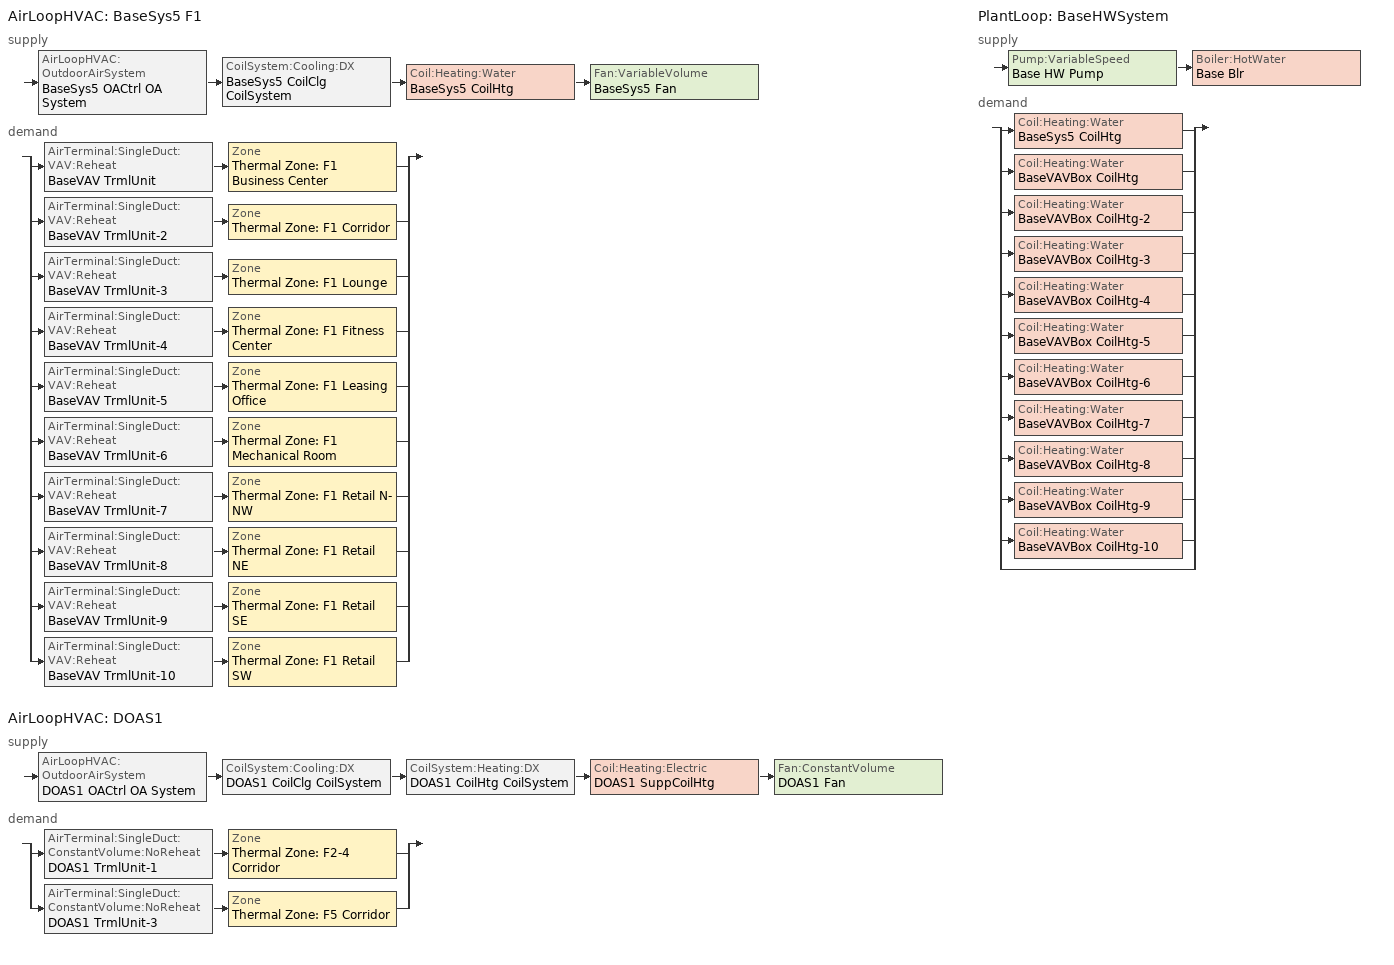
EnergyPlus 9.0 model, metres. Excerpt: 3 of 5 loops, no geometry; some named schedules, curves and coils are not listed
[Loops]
AirLoopHVAC 'BaseSys5 F1'
 supply: AirLoopHVAC:OutdoorAirSystem 'BaseSys5 OACtrl OA System' > CoilSystem:Cooling:DX 'BaseSys5 CoilClg CoilSystem' > Coil:Heating:Water 'BaseSys5 CoilHtg' > Fan:VariableVolume 'BaseSys5 Fan'
 demand: split
  | AirTerminal:SingleDuct:VAV:Reheat 'BaseVAV TrmlUnit' > Zone 'Thermal Zone: F1 Business Center'
  | AirTerminal:SingleDuct:VAV:Reheat 'BaseVAV TrmlUnit-2' > Zone 'Thermal Zone: F1 Corridor'
  | AirTerminal:SingleDuct:VAV:Reheat 'BaseVAV TrmlUnit-3' > Zone 'Thermal Zone: F1 Lounge'
  | AirTerminal:SingleDuct:VAV:Reheat 'BaseVAV TrmlUnit-4' > Zone 'Thermal Zone: F1 Fitness Center'
  | AirTerminal:SingleDuct:VAV:Reheat 'BaseVAV TrmlUnit-5' > Zone 'Thermal Zone: F1 Leasing Office'
  | AirTerminal:SingleDuct:VAV:Reheat 'BaseVAV TrmlUnit-6' > Zone 'Thermal Zone: F1 Mechanical Room'
  | AirTerminal:SingleDuct:VAV:Reheat 'BaseVAV TrmlUnit-7' > Zone 'Thermal Zone: F1 Retail N-NW'
  | AirTerminal:SingleDuct:VAV:Reheat 'BaseVAV TrmlUnit-8' > Zone 'Thermal Zone: F1 Retail NE'
  | AirTerminal:SingleDuct:VAV:Reheat 'BaseVAV TrmlUnit-9' > Zone 'Thermal Zone: F1 Retail SE'
  | AirTerminal:SingleDuct:VAV:Reheat 'BaseVAV TrmlUnit-10' > Zone 'Thermal Zone: F1 Retail SW'
AirLoopHVAC 'DOAS1'
 supply: AirLoopHVAC:OutdoorAirSystem 'DOAS1 OACtrl OA System' > CoilSystem:Cooling:DX 'DOAS1 CoilClg CoilSystem' > CoilSystem:Heating:DX 'DOAS1 CoilHtg CoilSystem' > Coil:Heating:Electric 'DOAS1 SuppCoilHtg' > Fan:ConstantVolume 'DOAS1 Fan'
 demand: split
  | AirTerminal:SingleDuct:ConstantVolume:NoReheat 'DOAS1 TrmlUnit-1' > Zone 'Thermal Zone: F2-4 Corridor'
  | AirTerminal:SingleDuct:ConstantVolume:NoReheat 'DOAS1 TrmlUnit-3' > Zone 'Thermal Zone: F5 Corridor'
PlantLoop 'BaseHWSystem'
 supply: Pump:VariableSpeed 'Base HW Pump' > Boiler:HotWater 'Base Blr'
 demand: split
  | Coil:Heating:Water 'BaseSys5 CoilHtg'
  | Coil:Heating:Water 'BaseVAVBox CoilHtg'
  | Coil:Heating:Water 'BaseVAVBox CoilHtg-2'
  | Coil:Heating:Water 'BaseVAVBox CoilHtg-3'
  | Coil:Heating:Water 'BaseVAVBox CoilHtg-4'
  | Coil:Heating:Water 'BaseVAVBox CoilHtg-5'
  | Coil:Heating:Water 'BaseVAVBox CoilHtg-6'
  | Coil:Heating:Water 'BaseVAVBox CoilHtg-7'
  | Coil:Heating:Water 'BaseVAVBox CoilHtg-8'
  | Coil:Heating:Water 'BaseVAVBox CoilHtg-9'
  | Coil:Heating:Water 'BaseVAVBox CoilHtg-10'
  | bypass
[ZoneControl:Thermostat] Control Object Type 1=ThermostatSetpoint:DualSetpoint
Name | Zone or ZoneList | Control Type Schedule | Control Name 1
Thermal Zone: F1 Business Center Thermostat | Thermal Zone: F1 Business Center | Thermal Zone: F1 Business Center Thermostat Schedule | Thermal Zone: F1 Business Center Thermostat
Thermal Zone: F1 Corridor Thermostat | Thermal Zone: F1 Corridor | Thermal Zone: F1 Corridor Thermostat Schedule | Thermal Zone: F1 Corridor Thermostat
Thermal Zone: F1 Fitness Center Thermostat | Thermal Zone: F1 Fitness Center | Thermal Zone: F1 Fitness Center Thermostat Schedule | Thermal Zone: F1 Fitness Center Thermostat
Thermal Zone: F1 Leasing Office Thermostat | Thermal Zone: F1 Leasing Office | Thermal Zone: F1 Leasing Office Thermostat Schedule | Thermal Zone: F1 Leasing Office Thermostat
Thermal Zone: F1 Lounge Thermostat | Thermal Zone: F1 Lounge | Thermal Zone: F1 Lounge Thermostat Schedule | Thermal Zone: F1 Lounge Thermostat
Thermal Zone: F1 Mechanical Room Thermostat | Thermal Zone: F1 Mechanical Room | Thermal Zone: F1 Mechanical Room Thermostat Schedule | Thermal Zone: F1 Mechanical Room Thermostat
Thermal Zone: F1 Retail N-NW Thermostat | Thermal Zone: F1 Retail N-NW | Thermal Zone: F1 Retail N-NW Thermostat Schedule | Thermal Zone: F1 Retail N-NW Thermostat
Thermal Zone: F1 Retail NE Thermostat | Thermal Zone: F1 Retail NE | Thermal Zone: F1 Retail NE Thermostat Schedule | Thermal Zone: F1 Retail NE Thermostat
Thermal Zone: F1 Retail SE Thermostat | Thermal Zone: F1 Retail SE | Thermal Zone: F1 Retail SE Thermostat Schedule | Thermal Zone: F1 Retail SE Thermostat
Thermal Zone: F1 Retail SW Thermostat | Thermal Zone: F1 Retail SW | Thermal Zone: F1 Retail SW Thermostat Schedule | Thermal Zone: F1 Retail SW Thermostat
Thermal Zone: F2-4 Corridor Thermostat | Thermal Zone: F2-4 Corridor | Thermal Zone: F2-4 Corridor Thermostat Schedule | Thermal Zone: F2-4 Corridor Thermostat
Thermal Zone: F5 Corridor Thermostat | Thermal Zone: F5 Corridor | Thermal Zone: F5 Corridor Thermostat Schedule | Thermal Zone: F5 Corridor Thermostat
[ThermostatSetpoint:DualSetpoint]
Name | Heating Setpoint Temperature Schedule | Cooling Setpoint Temperature Schedule
Thermal Zone: F1 Business Center Thermostat; Thermal Zone: F1 Corridor Thermostat; Thermal Zone: F1 Fitness Center Thermostat; Thermal Zone: F1 Leasing Office Thermostat; Thermal Zone: F1 Lounge Thermostat; Thermal Zone: F1 Mechanical Room Thermostat; Thermal Zone: F1 Retail N-NW Thermostat; Thermal Zone: F1 Retail NE Thermostat; Thermal Zone: F1 Retail SE Thermostat; Thermal Zone: F1 Retail SW Thermostat | RetailHtgSetpt | RetailClgSetpt
Thermal Zone: F2-4 Corridor Thermostat; Thermal Zone: F5 Corridor Thermostat | OfficeHtgSetpt | OfficeClgSetpt
[AirTerminal:SingleDuct:VAV:Reheat] Availability Schedule=Always On; Maximum Air Flow Rate {m3/s}=Autosize; Zone Minimum Air Flow Input Method=FixedFlowRate; Constant Minimum Air Flow Fraction=0.3; Maximum Hot Water or Steam Flow Rate {m3/s}=Autosize; Minimum Hot Water or Steam Flow Rate {m3/s}=0; Convergence Tolerance=0.001; Damper Heating Action=Reverse; Maximum Flow Fraction During Reheat=0.5; Maximum Reheat Air Temperature {C}=35
Name | Fixed Minimum Air Flow Rate {m3/s} | Reheat Coil
BaseVAV TrmlUnit | 0.041432 | BaseVAVBox CoilHtg
BaseVAV TrmlUnit-2 | 0.136759 | BaseVAVBox CoilHtg-2
BaseVAV TrmlUnit-4 | 0.212376 | BaseVAVBox CoilHtg-4
BaseVAV TrmlUnit-5 | 0.0279314 | BaseVAVBox CoilHtg-5
BaseVAV TrmlUnit-3 | 0.107495 | BaseVAVBox CoilHtg-3
BaseVAV TrmlUnit-6 | 0.0554156 | BaseVAVBox CoilHtg-6
BaseVAV TrmlUnit-7 | 0.706151 | BaseVAVBox CoilHtg-7
BaseVAV TrmlUnit-8 | 0.509703 | BaseVAVBox CoilHtg-8
BaseVAV TrmlUnit-9 | 0.339802 | BaseVAVBox CoilHtg-9
BaseVAV TrmlUnit-10 | 0.522446 | BaseVAVBox CoilHtg-10
[Coil:Heating:Water] Availability Schedule=Always On Discrete; U-Factor Times Area Value {W/K}=Autosize; Maximum Water Flow Rate {m3/s}=Autosize; Performance Input Method=UFactorTimesAreaAndDesignWaterFlowRate; Rated Capacity {W}=Autosize; Rated Inlet Water Temperature {C}=82.2; Rated Inlet Air Temperature {C}=16.6; Rated Outlet Water Temperature {C}=71.1; Rated Outlet Air Temperature {C}=32.2; Rated Ratio for Air and Water Convection=0.5
BaseVAVBox CoilHtg; BaseVAVBox CoilHtg-2; BaseVAVBox CoilHtg-4; BaseVAVBox CoilHtg-5; BaseVAVBox CoilHtg-3; BaseVAVBox CoilHtg-6; BaseVAVBox CoilHtg-7; BaseVAVBox CoilHtg-8; BaseVAVBox CoilHtg-9; BaseVAVBox CoilHtg-10; BaseSys5 CoilHtg
[Zone equipment]
Thermal Zone: F1 Business Center: BaseVAV TrmlUnit
Thermal Zone: F1 Corridor: BaseVAV TrmlUnit-2
Thermal Zone: F1 Fitness Center: BaseVAV TrmlUnit-4
Thermal Zone: F1 Leasing Office: BaseVAV TrmlUnit-5
Thermal Zone: F1 Lounge: BaseVAV TrmlUnit-3
Thermal Zone: F1 Mechanical Room: BaseVAV TrmlUnit-6
Thermal Zone: F1 Retail N-NW: BaseVAV TrmlUnit-7
Thermal Zone: F1 Retail NE: BaseVAV TrmlUnit-8
Thermal Zone: F1 Retail SE: BaseVAV TrmlUnit-9
Thermal Zone: F1 Retail SW: BaseVAV TrmlUnit-10
Thermal Zone: F2-4 Corridor: DOAS1 TrmlUnit-1
Thermal Zone: F5 Corridor: DOAS1 TrmlUnit-3
[Sizing:Zone] Zone Cooling Design Supply Air Temperature Input Method=TemperatureDifference; Zone Cooling Design Supply Air Temperature {C}=14; Zone Heating Design Supply Air Temperature Input Method=TemperatureDifference; Zone Heating Design Supply Air Temperature {C}=40; Zone Heating Design Supply Air Temperature Difference {deltaC}=13.8889; Zone Cooling Design Supply Air Humidity Ratio {kgWater/kgDryAir}=0.0085; Zone Heating Design Supply Air Humidity Ratio {kgWater/kgDryAir}=0.008; Zone Heating Sizing Factor=1; Zone Cooling Sizing Factor=1; Cooling Design Air Flow Method=DesignDay; Cooling Design Air Flow Rate {m3/s}=0; Cooling Minimum Air Flow per Zone Floor Area {m3/s-m2}=0; Cooling Minimum Air Flow {m3/s}=0; Cooling Minimum Air Flow Fraction=0; Heating Design Air Flow Method=DesignDayWithLimit; Heating Design Air Flow Rate {m3/s}=0; Heating Maximum Air Flow per Zone Floor Area {m3/s-m2}=0; Heating Maximum Air Flow {m3/s}=0; Account for Dedicated Outdoor Air System=No
Name | Zone Cooling Design Supply Air Temperature Difference {deltaC} | Design Specification Outdoor Air Object | Heating Maximum Air Flow Fraction | Design Specification Zone Air Distribution Object
Thermal Zone: F1 Business Center | 11.1111 | Thermal Zone: F1 Business Center Design Specification Outdoor Air | 0.5 | Thermal Zone: F1 Business Center Design Spec Zone Air Dist
Thermal Zone: F1 Corridor | 11.1111 | Thermal Zone: F1 Corridor Design Specification Outdoor Air | 0.5 | Thermal Zone: F1 Corridor Design Spec Zone Air Dist
Thermal Zone: F1 Fitness Center | 11.1111 | Thermal Zone: F1 Fitness Center Design Specification Outdoor Air | 0.5 | Thermal Zone: F1 Fitness Center Design Spec Zone Air Dist
Thermal Zone: F1 Leasing Office | 11.1111 | Thermal Zone: F1 Leasing Office Design Specification Outdoor Air | 0.5 | Thermal Zone: F1 Leasing Office Design Spec Zone Air Dist
Thermal Zone: F1 Lounge | 11.1111 | Thermal Zone: F1 Lounge Design Specification Outdoor Air | 0.5 | Thermal Zone: F1 Lounge Design Spec Zone Air Dist
Thermal Zone: F1 Mechanical Room | 8.33333 | Thermal Zone: F1 Mechanical Room Design Specification Outdoor Air | 0.5 | Thermal Zone: F1 Mechanical Room Design Spec Zone Air Dist
Thermal Zone: F1 Retail N-NW | 11.1111 | Thermal Zone: F1 Retail N-NW Design Specification Outdoor Air | 0.5 | Thermal Zone: F1 Retail N-NW Design Spec Zone Air Dist
Thermal Zone: F1 Retail NE | 11.1111 | Thermal Zone: F1 Retail NE Design Specification Outdoor Air | 0.5 | Thermal Zone: F1 Retail NE Design Spec Zone Air Dist
Thermal Zone: F1 Retail SE | 11.1111 | Thermal Zone: F1 Retail SE Design Specification Outdoor Air | 0.5 | Thermal Zone: F1 Retail SE Design Spec Zone Air Dist
Thermal Zone: F1 Retail SW | 11.1111 | Thermal Zone: F1 Retail SW Design Specification Outdoor Air | 0.5 | Thermal Zone: F1 Retail SW Design Spec Zone Air Dist
Thermal Zone: F2-4 Corridor | 11.1111 | Thermal Zone: F2-4 Corridor Design Specification Outdoor Air | 1 | Thermal Zone: F2-4 Corridor Design Spec Zone Air Dist
Thermal Zone: F5 Corridor | 11.1111 | Thermal Zone: F5 Corridor Design Specification Outdoor Air | 1 | Thermal Zone: F5 Corridor Design Spec Zone Air Dist
[DesignSpecification:ZoneAirDistribution] Zone Air Distribution Effectiveness in Cooling Mode=1; Zone Air Distribution Effectiveness in Heating Mode=1
Thermal Zone: F1 Business Center Design Spec Zone Air Dist; Thermal Zone: F1 Corridor Design Spec Zone Air Dist; Thermal Zone: F1 Fitness Center Design Spec Zone Air Dist; Thermal Zone: F1 Leasing Office Design Spec Zone Air Dist; Thermal Zone: F1 Lounge Design Spec Zone Air Dist; Thermal Zone: F1 Mechanical Room Design Spec Zone Air Dist; Thermal Zone: F1 Retail N-NW Design Spec Zone Air Dist; Thermal Zone: F1 Retail NE Design Spec Zone Air Dist; Thermal Zone: F1 Retail SE Design Spec Zone Air Dist; Thermal Zone: F1 Retail SW Design Spec Zone Air Dist; Thermal Zone: F2-4 Corridor Design Spec Zone Air Dist; Thermal Zone: F5 Corridor Design Spec Zone Air Dist
[Controller:MechanicalVentilation] System Outdoor Air Method=ZoneSum
Name | Availability Schedule | Demand Controlled Ventilation | Zone Name 1 | Design Specification Outdoor Air Object Name 1 | Design Specification Zone Air Distribution Object Name 1 | Zone Name 2 | Design Specification Outdoor Air Object Name 2 | Design Specification Zone Air Distribution Object Name 2 | Zone Name 3 | Design Specification Outdoor Air Object Name 3 | Design Specification Zone Air Distribution Object Name 3 | Zone Name 4 | Design Specification Outdoor Air Object Name 4 | Design Specification Zone Air Distribution Object Name 4 | Zone Name 5 | Design Specification Outdoor Air Object Name 5 | Design Specification Zone Air Distribution Object Name 5 | Zone Name 6 | Design Specification Outdoor Air Object Name 6 | Design Specification Zone Air Distribution Object Name 6 | Zone Name 7 | Design Specification Outdoor Air Object Name 7 | Design Specification Zone Air Distribution Object Name 7 | Zone Name 8 | Design Specification Outdoor Air Object Name 8 | Design Specification Zone Air Distribution Object Name 8 | Zone Name 9 | Design Specification Outdoor Air Object Name 9 | Design Specification Zone Air Distribution Object Name 9 | Zone Name 10 | Design Specification Outdoor Air Object Name 10 | Design Specification Zone Air Distribution Object Name 10
BaseSys5 OACtrl Mech Vent Controller | BaseSys5 OACtrl Schedule | Yes | Thermal Zone: F1 Business Center | Thermal Zone: F1 Business Center Design Specification Outdoor Air | Thermal Zone: F1 Business Center Design Spec Zone Air Dist | Thermal Zone: F1 Corridor | Thermal Zone: F1 Corridor Design Specification Outdoor Air | Thermal Zone: F1 Corridor Design Spec Zone Air Dist | Thermal Zone: F1 Fitness Center | Thermal Zone: F1 Fitness Center Design Specification Outdoor Air | Thermal Zone: F1 Fitness Center Design Spec Zone Air Dist | Thermal Zone: F1 Leasing Office | Thermal Zone: F1 Leasing Office Design Specification Outdoor Air | Thermal Zone: F1 Leasing Office Design Spec Zone Air Dist | Thermal Zone: F1 Lounge | Thermal Zone: F1 Lounge Design Specification Outdoor Air | Thermal Zone: F1 Lounge Design Spec Zone Air Dist | Thermal Zone: F1 Mechanical Room | Thermal Zone: F1 Mechanical Room Design Specification Outdoor Air | Thermal Zone: F1 Mechanical Room Design Spec Zone Air Dist | Thermal Zone: F1 Retail N-NW | Thermal Zone: F1 Retail N-NW Design Specification Outdoor Air | Thermal Zone: F1 Retail N-NW Design Spec Zone Air Dist | Thermal Zone: F1 Retail NE | Thermal Zone: F1 Retail NE Design Specification Outdoor Air | Thermal Zone: F1 Retail NE Design Spec Zone Air Dist | Thermal Zone: F1 Retail SE | Thermal Zone: F1 Retail SE Design Specification Outdoor Air | Thermal Zone: F1 Retail SE Design Spec Zone Air Dist | Thermal Zone: F1 Retail SW | Thermal Zone: F1 Retail SW Design Specification Outdoor Air | Thermal Zone: F1 Retail SW Design Spec Zone Air Dist
DOAS1 OACtrl Mech Vent Controller | Always On | No | Thermal Zone: F2-4 Corridor | Thermal Zone: F2-4 Corridor Design Specification Outdoor Air | Thermal Zone: F2-4 Corridor Design Spec Zone Air Dist | Thermal Zone: F5 Corridor | Thermal Zone: F5 Corridor Design Specification Outdoor Air | Thermal Zone: F5 Corridor Design Spec Zone Air Dist
[DesignSpecification:OutdoorAir] Outdoor Air Method=Maximum; Outdoor Air Flow per Person {m3/s-person}=0; Outdoor Air Flow per Zone {m3/s}=0; Outdoor Air Flow Air Changes per Hour {1/hr}=0
Name | Outdoor Air Flow per Zone Floor Area {m3/s-m2}
Thermal Zone: F1 Business Center Design Specification Outdoor Air; Thermal Zone: F1 Fitness Center Design Specification Outdoor Air; Thermal Zone: F1 Lounge Design Specification Outdoor Air | 0.00254
Thermal Zone: F1 Corridor Design Specification Outdoor Air | 0.000732236
Thermal Zone: F1 Leasing Office Design Specification Outdoor Air; Thermal Zone: F1 Mechanical Room Design Specification Outdoor Air | 0.000762
Thermal Zone: F1 Retail N-NW Design Specification Outdoor Air; Thermal Zone: F1 Retail NE Design Specification Outdoor Air; Thermal Zone: F1 Retail SE Design Specification Outdoor Air; Thermal Zone: F1 Retail SW Design Specification Outdoor Air | 0.00127
Thermal Zone: F2-4 Corridor Design Specification Outdoor Air; Thermal Zone: F5 Corridor Design Specification Outdoor Air | 0.000741294
[Fan:ZoneExhaust] Flow Fraction Schedule=On; System Availability Manager Coupling Mode=Decoupled
Name | Availability Schedule | Fan Total Efficiency | Pressure Rise {Pa} | Maximum Flow Rate {m3/s} | Balanced Exhaust Fraction Schedule
Thermal Zone: F2-4 1-Bed Core East PropExhFan; Thermal Zone: F2-4 1-Bed Core West PropExhFan | ResidentialLivingHVACAvail | 0.55575 | 683.385 | 0.10364 | Off
Thermal Zone: F2-4 1-Bed Core N PropExhFan | ResidentialLivingHVACAvail | 0.55575 | 683.385 | 0.0518198 | Off
Thermal Zone: F2-4 1-Bed North PropExhFan | ResidentialLivingHVACAvail | 0.55575 | 670.201 | 0.264196 | Off
Thermal Zone: F2-4 2-Bed Core NE-NW PropExhFan | ResidentialLivingHVACAvail | 0.55575 | 683.492 | 0.155459 | Off
Thermal Zone: F2-4 2-Bed East PropExhFan; Thermal Zone: F2-4 2-Bed West PropExhFan | ResidentialLivingHVACAvail | 0.55575 | 683.492 | 0.233189 | Off
Thermal Zone: F2-4 3-Bed NE PropExhFan; Thermal Zone: F2-4 3-Bed NW PropExhFan | ResidentialLivingHVACAvail | 0.55575 | 682.765 | 0.102365 | Off
Thermal Zone: F2-4 Studio SE PropExhFan; Thermal Zone: F2-4 Studio SW PropExhFan | ResidentialLivingHVACAvail | 0.55575 | 683.47 | 0.0441743 | Off
Thermal Zone: F5 1-Bed Core East PropExhFan; Thermal Zone: F5 1-Bed Core West PropExhFan | ResidentialLivingHVACAvail | 0.55575 | 683.385 | 0.0345466 | Off
Thermal Zone: F5 1-Bed Core N PropExhFan | ResidentialLivingHVACAvail | 0.55575 | 683.385 | 0.0172733 | Off
Thermal Zone: F5 1-Bed North PropExhFan | ResidentialLivingHVACAvail | 0.55575 | 670.201 | 0.0880654 | Off
Thermal Zone: F5 2-Bed Core NE-NW PropExhFan | ResidentialLivingHVACAvail | 0.55575 | 683.492 | 0.0518198 | Off
Thermal Zone: F5 2-Bed East PropExhFan; Thermal Zone: F5 2-Bed West PropExhFan | ResidentialLivingHVACAvail | 0.55575 | 683.492 | 0.0777297 | Off
Thermal Zone: F5 3-Bed NE PropExhFan; Thermal Zone: F5 3-Bed NW PropExhFan | ResidentialLivingHVACAvail | 0.55575 | 682.765 | 0.0341218 | Off
Thermal Zone: F5 Studio SE PropExhFan; Thermal Zone: F5 Studio SW PropExhFan | ResidentialLivingHVACAvail | 0.55575 | 683.47 | 0.0147248 | Off
Thermal Zone: Parking Garage PropExhFan | ParkingHVACAvail | 0.6045 | 1931.5 | 9.8755 | On
[ZoneHVAC:PackagedTerminalAirConditioner] Availability Schedule=ResidentialLivingHVACAvail; Cooling Supply Air Flow Rate {m3/s}=Autosize; Heating Supply Air Flow Rate {m3/s}=Autosize; No Load Supply Air Flow Rate {m3/s}=Autosize; Cooling Outdoor Air Flow Rate {m3/s}=0; Heating Outdoor Air Flow Rate {m3/s}=0; No Load Outdoor Air Flow Rate {m3/s}=0; Fan Placement=DrawThrough
Name | Supply Air Fan | Heating Coil | Cooling Coil
PropNoClg ZnSys-3 | PropNoClg Fan-3 | PropNoClg Dummy CoilHtg-3 | PropNoClg CoilClg-3
PropNoClg ZnSys | PropNoClg Fan | PropNoClg Dummy CoilHtg | PropNoClg CoilClg
PropNoClg ZnSys-2 | PropNoClg Fan-2 | PropNoClg Dummy CoilHtg-2 | PropNoClg CoilClg-2
PropNoClg ZnSys-4 | PropNoClg Fan-4 | PropNoClg Dummy CoilHtg-4 | PropNoClg CoilClg-4
PropNoClg ZnSys-5 | PropNoClg Fan-5 | PropNoClg Dummy CoilHtg-5 | PropNoClg CoilClg-5
PropNoClg ZnSys-6 | PropNoClg Fan-6 | PropNoClg Dummy CoilHtg-6 | PropNoClg CoilClg-6
PropNoClg ZnSys-7 | PropNoClg Fan-7 | PropNoClg Dummy CoilHtg-7 | PropNoClg CoilClg-7
PropNoClg ZnSys-8 | PropNoClg Fan-8 | PropNoClg Dummy CoilHtg-8 | PropNoClg CoilClg-8
PropNoClg ZnSys-9 | PropNoClg Fan-9 | PropNoClg Dummy CoilHtg-9 | PropNoClg CoilClg-9
PropNoClg ZnSys-10 | PropNoClg Fan-10 | PropNoClg Dummy CoilHtg-10 | PropNoClg CoilClg-10
PropNoClg ZnSys-11 | PropNoClg Fan-11 | PropNoClg Dummy CoilHtg-11 | PropNoClg CoilClg-11
PropNoClg ZnSys-14 | PropNoClg Fan-14 | PropNoClg Dummy CoilHtg-14 | PropNoClg CoilClg-14
PropNoClg ZnSys-12 | PropNoClg Fan-12 | PropNoClg Dummy CoilHtg-12 | PropNoClg CoilClg-12
PropNoClg ZnSys-13 | PropNoClg Fan-13 | PropNoClg Dummy CoilHtg-13 | PropNoClg CoilClg-13
PropNoClg ZnSys-15 | PropNoClg Fan-15 | PropNoClg Dummy CoilHtg-15 | PropNoClg CoilClg-15
PropNoClg ZnSys-16 | PropNoClg Fan-16 | PropNoClg Dummy CoilHtg-16 | PropNoClg CoilClg-16
PropNoClg ZnSys-17 | PropNoClg Fan-17 | PropNoClg Dummy CoilHtg-17 | PropNoClg CoilClg-17
PropNoClg ZnSys-18 | PropNoClg Fan-18 | PropNoClg Dummy CoilHtg-18 | PropNoClg CoilClg-18
PropNoClg ZnSys-19 | PropNoClg Fan-19 | PropNoClg Dummy CoilHtg-19 | PropNoClg CoilClg-19
PropNoClg ZnSys-20 | PropNoClg Fan-20 | PropNoClg Dummy CoilHtg-20 | PropNoClg CoilClg-20
PropNoClg ZnSys-21 | PropNoClg Fan-21 | PropNoClg Dummy CoilHtg-21 | PropNoClg CoilClg-21
PropNoClg ZnSys-22 | PropNoClg Fan-22 | PropNoClg Dummy CoilHtg-22 | PropNoClg CoilClg-22
[Fan:OnOff] Availability Schedule=Always On; Fan Total Efficiency=1; Pressure Rise {Pa}=0.00249089; Maximum Flow Rate {m3/s}=Autosize; Motor Efficiency=1; Motor In Airstream Fraction=1
Name | Fan Power Ratio Function of Speed Ratio Curve | Fan Efficiency Ratio Function of Speed Ratio Curve
PropNoClg Fan-3 | Fan On Off Power Curve 2 | Fan On Off Efficiency Curve 2
PropNoClg Fan | Fan On Off Power Curve | Fan On Off Efficiency Curve
PropNoClg Fan-2 | Fan On Off Power Curve 1 | Fan On Off Efficiency Curve 1
PropNoClg Fan-4 | Fan On Off Power Curve 3 | Fan On Off Efficiency Curve 3
PropNoClg Fan-5 | Fan On Off Power Curve 4 | Fan On Off Efficiency Curve 4
PropNoClg Fan-6 | Fan On Off Power Curve 5 | Fan On Off Efficiency Curve 5
PropNoClg Fan-7 | Fan On Off Power Curve 6 | Fan On Off Efficiency Curve 6
PropNoClg Fan-8 | Fan On Off Power Curve 7 | Fan On Off Efficiency Curve 7
PropNoClg Fan-9 | Fan On Off Power Curve 8 | Fan On Off Efficiency Curve 8
PropNoClg Fan-10 | Fan On Off Power Curve 9 | Fan On Off Efficiency Curve 9
PropNoClg Fan-11 | Fan On Off Power Curve 10 | Fan On Off Efficiency Curve 10
PropNoClg Fan-14 | Fan On Off Power Curve 13 | Fan On Off Efficiency Curve 13
PropNoClg Fan-12 | Fan On Off Power Curve 11 | Fan On Off Efficiency Curve 11
PropNoClg Fan-13 | Fan On Off Power Curve 12 | Fan On Off Efficiency Curve 12
PropNoClg Fan-15 | Fan On Off Power Curve 14 | Fan On Off Efficiency Curve 14
PropNoClg Fan-16 | Fan On Off Power Curve 15 | Fan On Off Efficiency Curve 15
PropNoClg Fan-17 | Fan On Off Power Curve 16 | Fan On Off Efficiency Curve 16
PropNoClg Fan-18 | Fan On Off Power Curve 17 | Fan On Off Efficiency Curve 17
PropNoClg Fan-19 | Fan On Off Power Curve 18 | Fan On Off Efficiency Curve 18
PropNoClg Fan-20 | Fan On Off Power Curve 19 | Fan On Off Efficiency Curve 19
PropNoClg Fan-21 | Fan On Off Power Curve 20 | Fan On Off Efficiency Curve 20
PropNoClg Fan-22 | Fan On Off Power Curve 21 | Fan On Off Efficiency Curve 21
[Coil:Heating:Electric] Availability Schedule=Always On; Efficiency=1; Nominal Capacity {W}=Autosize
PropNoClg Dummy CoilHtg-3; PropNoClg Dummy CoilHtg; PropNoClg Dummy CoilHtg-2; PropNoClg Dummy CoilHtg-4; PropNoClg Dummy CoilHtg-5; PropNoClg Dummy CoilHtg-6; PropNoClg Dummy CoilHtg-7; PropNoClg Dummy CoilHtg-8; PropNoClg Dummy CoilHtg-9; PropNoClg Dummy CoilHtg-10; PropNoClg Dummy CoilHtg-11; PropNoClg Dummy CoilHtg-14; PropNoClg Dummy CoilHtg-12; PropNoClg Dummy CoilHtg-13; PropNoClg Dummy CoilHtg-15; PropNoClg Dummy CoilHtg-16; PropNoClg Dummy CoilHtg-17; PropNoClg Dummy CoilHtg-18; PropNoClg Dummy CoilHtg-19; PropNoClg Dummy CoilHtg-20; PropNoClg Dummy CoilHtg-21; PropNoClg Dummy CoilHtg-22; DOAS1 SuppCoilHtg
[Coil:Cooling:DX:SingleSpeed] Availability Schedule=Always On Discrete; Gross Rated Total Cooling Capacity {W}=Autosize; Gross Rated Sensible Heat Ratio=Autosize; Rated Air Flow Rate {m3/s}=Autosize; Rated Evaporator Fan Power Per Volume Flow Rate {W/(m3/s)}=773.3; Total Cooling Capacity Function of Temperature Curve=CoilClgDXQRatio_fTwbToadbSI; Total Cooling Capacity Function of Flow Fraction Curve=CoilClgDXSnglQRatio_fCFMRatio; Energy Input Ratio Function of Flow Fraction Curve=CoilClgDXSnglEIRRatio_fCFMRatio; Condenser Type=AirCooled; Evaporative Condenser Effectiveness=0; Evaporative Condenser Air Flow Rate {m3/s}=Autosize; Evaporative Condenser Pump Rated Power Consumption {W}=Autosize; Crankcase Heater Capacity {W}=0; Maximum Outdoor Dry-Bulb Temperature for Crankcase Heater Operation {C}=0; Basin Heater Capacity {W/K}=0; Basin Heater Setpoint Temperature {C}=10
Name | Gross Rated Cooling COP {W/W} | Energy Input Ratio Function of Temperature Curve | Part Load Fraction Correlation Curve
PropNoClg CoilClg-3 | 3 | Curve Biquadratic 3 | Curve Quadratic 3
PropNoClg CoilClg | 3 | Curve Biquadratic 1 | Curve Quadratic 1
PropNoClg CoilClg-2 | 3 | Curve Biquadratic 2 | Curve Quadratic 2
DOAS1 CoilClg | 3.84759 | CoilClgDXSEEREIR_fTwbToadbSI | CoilClgDXSEEREIRRatio_fQFrac
[AirTerminal:SingleDuct:ConstantVolume:NoReheat] Availability Schedule=Always On; Maximum Air Flow Rate {m3/s}=AutoSize
DOAS1 TrmlUnit-1; DOAS1 TrmlUnit-3
[AirLoopHVAC] Design Supply Air Flow Rate {m3/s}=AutoSize
BaseSys5 F1; DOAS1
[Sizing:System] Type of Load to Size On=Sensible; Design Outdoor Air Flow Rate {m3/s}=Autosize; Preheat Design Temperature {C}=5.68434e-14; Preheat Design Humidity Ratio {kgWater/kgDryAir}=0; Precool Design Temperature {C}=5.68434e-14; Precool Design Humidity Ratio {kgWater/kgDryAir}=0; Central Cooling Design Supply Air Temperature {C}=12.7778; Type of Zone Sum to Use=Coincident; 100% Outdoor Air in Cooling=No; 100% Outdoor Air in Heating=No; Central Cooling Design Supply Air Humidity Ratio {kgWater/kgDryAir}=0.0085; Central Heating Design Supply Air Humidity Ratio {kgWater/kgDryAir}=0.008; Cooling Supply Air Flow Rate Method=DesignDay; Cooling Supply Air Flow Rate {m3/s}=0; Cooling Supply Air Flow Rate Per Floor Area {m3/s-m2}=0.00996765; Cooling Fraction of Autosized Cooling Supply Air Flow Rate=1; Cooling Supply Air Flow Rate Per Unit Cooling Capacity {m3/s-W}=3.94755e-05; Heating Supply Air Flow Rate Method=DesignDay; Heating Supply Air Flow Rate {m3/s}=0; Heating Supply Air Flow Rate Per Floor Area {m3/s-m2}=0.00996765; Heating Fraction of Autosized Heating Supply Air Flow Rate=1; Heating Fraction of Autosized Cooling Supply Air Flow Rate=1; Heating Supply Air Flow Rate Per Unit Heating Capacity {m3/s-W}=3.15882e-05; System Outdoor Air Method=ZoneSum; Zone Maximum Outdoor Air Fraction=1; Cooling Design Capacity Method=CoolingDesignCapacity; Cooling Design Capacity {W}=Autosize; Cooling Design Capacity Per Floor Area {W/m2}=234.7; Fraction of Autosized Cooling Design Capacity=1; Heating Design Capacity Method=HeatingDesignCapacity; Heating Design Capacity {W}=Autosize; Heating Design Capacity Per Floor Area {W/m2}=157; Fraction of Autosized Heating Design Capacity=1; Central Cooling Capacity Control Method=OnOff
Name | Central Heating Maximum System Air Flow Ratio | Central Heating Design Supply Air Temperature {C}
BaseSys5 F1 | 0.329836 | 15.5556
DOAS1 | 1 | 35
[Controller:WaterCoil]
Controller Water Coil 1: Control Variable=Temperature; Action=Normal; Actuator Variable=Flow; Controller Convergence Tolerance {deltaC}=0.1; Maximum Actuated Flow {m3/s}=Autosize; Minimum Actuated Flow {m3/s}=0
[Controller:OutdoorAir] Economizer Control Action Type=ModulateFlow; Economizer Maximum Limit Enthalpy {J/kg}=64000; Lockout Type=NoLockout; High Humidity Control=No; Control High Indoor Humidity Based on Outdoor Humidity Ratio=Yes; Heat Recovery Bypass Control Type=BypassWhenWithinEconomizerLimits
Name | Minimum Outdoor Air Flow Rate {m3/s} | Maximum Outdoor Air Flow Rate {m3/s} | Economizer Control Type | Minimum Limit Type | Minimum Outdoor Air Schedule | Maximum Fraction of Outdoor Air Schedule | Mechanical Ventilation Controller
BaseSys5 OACtrl | 0 | Autosize | DifferentialDryBulb | FixedMinimum | BaseSys5 OACtrl Schedule | BaseSys5 OACtrl Max OA Schedule | BaseSys5 OACtrl Mech Vent Controller
DOAS1 OACtrl | 0.760307 | 0.760307 | NoEconomizer | ProportionalMinimum | Always On |  | DOAS1 OACtrl Mech Vent Controller
[SetpointManager:MixedAir] Control Variable=Temperature
Name | Setpoint Node or NodeList
BaseSys5 OACtrl OA System Mixed Air Node OS Default SPM | BaseSys5 OACtrl OA System Mixed Air Node
BaseSys5 CoilClg Outlet Node OS Default SPM | BaseSys5 CoilClg Outlet Node
BaseSys5 CoilHtg Air Outlet Node OS Default SPM | BaseSys5 CoilHtg Air Outlet Node
DOAS1 OACtrl OA System Mixed Air Node OS Default SPM | DOAS1 OACtrl OA System Mixed Air Node
DOAS1 CoilClg Outlet Node OS Default SPM | DOAS1 CoilClg Outlet Node
DOAS1 CoilHtg Outlet Node OS Default SPM | DOAS1 CoilHtg Outlet Node
DOAS1 SuppCoilHtg Outlet Node OS Default SPM | DOAS1 SuppCoilHtg Outlet Node
[CoilSystem:Cooling:DX]
Name | Availability Schedule | Cooling Coil
BaseSys5 CoilClg CoilSystem | Always On | BaseSys5 CoilClg
DOAS1 CoilClg CoilSystem | Always On Discrete | DOAS1 CoilClg
[Coil:Cooling:DX:TwoSpeed]
BaseSys5 CoilClg: Availability Schedule=Always On; High Speed Gross Rated Total Cooling Capacity {W}=Autosize; High Speed Rated Sensible Heat Ratio=Autosize; High Speed Gross Rated Cooling COP {W/W}=3.42235; High Speed Rated Air Flow Rate {m3/s}=Autosize; Total Cooling Capacity Function of Temperature Curve=CoilClgDXQRatio_fTwbToadbSI; Total Cooling Capacity Function of Flow Fraction Curve=CoilClgDXSnglQRatio_fCFMRatio; Energy Input Ratio Function of Temperature Curve=CoilClgDXEIRRatio_fTwbToadbSI; Energy Input Ratio Function of Flow Fraction Curve=CoilClgDXDblEIRRatio_fCFMRatio; Part Load Fraction Correlation Curve=CoilClgDXEIRRatio_fQFrac; Low Speed Gross Rated Total Cooling Capacity {W}=Autosize; Low Speed Gross Rated Sensible Heat Ratio=Autosize; Low Speed Gross Rated Cooling COP {W/W}=3.42235; Low Speed Rated Air Flow Rate {m3/s}=Autosize; Low Speed Total Cooling Capacity Function of Temperature Curve=CoilClgDXQRatio_fTwbToadbSI 1; Low Speed Energy Input Ratio Function of Temperature Curve=CoilClgDXEIRRatio_fTwbToadbSI 1; Condenser Type=AirCooled; High Speed Evaporative Condenser Effectiveness=0; High Speed Evaporative Condenser Air Flow Rate {m3/s}=Autosize; High Speed Evaporative Condenser Pump Rated Power Consumption {W}=Autosize; Low Speed Evaporative Condenser Effectiveness=0; Low Speed Evaporative Condenser Air Flow Rate {m3/s}=Autosize; Low Speed Evaporative Condenser Pump Rated Power Consumption {W}=Autosize; Basin Heater Capacity {W/K}=0; Basin Heater Setpoint Temperature {C}=10
[Fan:VariableVolume]
BaseSys5 Fan: Availability Schedule=RetailHVACAvail; Fan Total Efficiency=0.6084; Pressure Rise {Pa}=1335.61; Maximum Flow Rate {m3/s}=AutoSize; Fan Power Minimum Flow Rate Input Method=FixedFlowRate; Fan Power Minimum Flow Fraction=0; Fan Power Minimum Air Flow Rate {m3/s}=2.65951; Motor Efficiency=0.936; Motor In Airstream Fraction=1; Fan Power Coefficient 1=0.04076; Fan Power Coefficient 2=0.088045; Fan Power Coefficient 3=-0.072926; Fan Power Coefficient 4=0.94374; Fan Power Coefficient 5=0
[SetpointManager:Warmest] Control Variable=Temperature; Minimum Setpoint Temperature {C}=12.7778; Strategy=MaximumTemperature
Name | HVAC Air Loop | Maximum Setpoint Temperature {C} | Setpoint Node or NodeList
Setpoint Manager Warmest 1 | BaseSys5 F1 | 15.5556 | BaseSys5 Fan Outlet Node
Setpoint Manager Warmest 2 | DOAS1 | 23.8889 | DOAS1 Fan Outlet Node
[CoilSystem:Heating:DX]
DOAS1 CoilHtg CoilSystem: Availability Schedule=Always On Discrete; Heating Coil=DOAS1 CoilHtg
[Coil:Heating:DX:SingleSpeed]
DOAS1 CoilHtg: Availability Schedule=Always On Discrete; Gross Rated Heating Capacity {W}=Autosize; Gross Rated Heating COP {W/W}=5.73809; Rated Air Flow Rate {m3/s}=Autosize; Rated Supply Fan Power Per Volume Flow Rate {W/(m3/s)}=773.3; Heating Capacity Function of Temperature Curve=CoilHtgHPQRatio_fToadbSI; Heating Capacity Function of Flow Fraction Curve=CoilHtgHPQRatio_fCFMRatio; Energy Input Ratio Function of Temperature Curve=CoilHtgHPEIRRatio_fToadbSI; Energy Input Ratio Function of Flow Fraction Curve=CoilHtgHPEIRRatio_fCFMRatio; Part Load Fraction Correlation Curve=CoilHtgHPEIRRatio_fQFrac; Defrost Energy Input Ratio Function of Temperature Curve=DOAS1 CoilHtg Defrost Curve; Minimum Outdoor Dry-Bulb Temperature for Compressor Operation {C}=-8.33333; Maximum Outdoor Dry-Bulb Temperature for Defrost Operation {C}=4.44444; Crankcase Heater Capacity {W}=0; Maximum Outdoor Dry-Bulb Temperature for Crankcase Heater Operation {C}=10; Defrost Strategy=ReverseCycle; Defrost Control=Timed; Defrost Time Period Fraction=0.058333; Resistive Defrost Heater Capacity {W}=Autosize
[Fan:ConstantVolume]
DOAS1 Fan: Availability Schedule=OfficeHVACAvail; Fan Total Efficiency=0.55575; Pressure Rise {Pa}=412.616; Maximum Flow Rate {m3/s}=AutoSize; Motor Efficiency=0.855; Motor In Airstream Fraction=1
[PlantLoop]
BaseHWSystem: Fluid Type=Water; Plant Equipment Operation Scheme=BaseHWSystem Operation Schemes; Maximum Loop Temperature {C}=100; Minimum Loop Temperature {C}=0; Maximum Loop Flow Rate {m3/s}=Autosize; Minimum Loop Flow Rate {m3/s}=0; Plant Loop Volume {m3}=Autocalculate; Load Distribution Scheme=Optimal; Plant Loop Demand Calculation Scheme=SingleSetpoint
[Sizing:Plant]
BaseHWSystem: Loop Type=Heating; Design Loop Exit Temperature {C}=82.2222; Loop Design Temperature Difference {deltaC}=22.2222; Sizing Option=NonCoincident; Zone Timesteps in Averaging Window=1; Coincident Sizing Factor Mode=None
[Pump:VariableSpeed]
Base HW Pump: Design Maximum Flow Rate {m3/s}=Autosize; Design Pump Head {Pa}=180527; Design Power Consumption {W}=Autosize; Motor Efficiency=0.855; Fraction of Motor Inefficiencies to Fluid Stream=0; Coefficient 1 of the Part Load Performance Curve=0.103; Coefficient 2 of the Part Load Performance Curve=-0.04; Coefficient 3 of the Part Load Performance Curve=0.767; Coefficient 4 of the Part Load Performance Curve=0.1679; Design Minimum Flow Rate {m3/s}=0; Pump Control Type=Intermittent; Skin Loss Radiative Fraction=0.5; Design Power Sizing Method=PowerPerFlowPerPressure; Design Electric Power per Unit Flow Rate {W/(m3/s)}=348701.1; Design Shaft Power per Unit Flow Rate per Unit Head=1.28205; Design Minimum Flow Rate Fraction=0
[Boiler:HotWater]
Base Blr: Fuel Type=NaturalGas; Nominal Capacity {W}=Autosize; Nominal Thermal Efficiency=0.8; Efficiency Curve Temperature Evaluation Variable=LeavingBoiler; Normalized Boiler Efficiency Curve=BlrHWBlrFIRRatio_fQRatioSI; Design Water Flow Rate {m3/s}=Autosize; Minimum Part Load Ratio=0; Maximum Part Load Ratio=1; Optimum Part Load Ratio=1; Water Outlet Upper Temperature Limit {C}=99; Boiler Flow Mode=LeavingSetpointModulated; Parasitic Electric Load {W}=49.4601; Sizing Factor=1
[PlantEquipmentOperationSchemes]
BaseHWSystem Operation Schemes: Control Scheme Object Type 1=PlantEquipmentOperation:HeatingLoad; Control Scheme Name 1=BaseHWSystem Heating Operation Scheme; Control Scheme Schedule Name 1=Always On Discrete
[PlantEquipmentOperation:HeatingLoad]
BaseHWSystem Heating Operation Scheme: Load Range Lower Limit 1 {W}=0; Load Range Upper Limit 1 {W}=1000000000; Range Equipment List Name 1=BaseHWSystem Heating Equipment List
[PlantEquipmentList]
BaseHWSystem Heating Equipment List: Boiler:HotWater, Base Blr
[SetpointManager:Scheduled]
Setpoint Manager Scheduled 1: Control Variable=Temperature; Schedule=BaseHWSystem Supply Temp Schedule; Setpoint Node or NodeList=BaseHWSystem Supply Mixer Outlet Node
[Schedule:Year]
RetailHtgSetpt: RetailHtgSetptWk, 1, 1, 12, 31
RetailClgSetpt: RetailClgSetptWk, 1, 1, 12, 31
Always On: Always On Week Rule - Jan1-Dec31, 1, 1, 12, 31
BaseSys5 OACtrl Schedule: BaseSys5 OACtrl Schedule Week 1, 1, 1, 12, 31
OfficeHtgSetpt: OfficeHtgSetptWk, 1, 1, 12, 31
OfficeClgSetpt: OfficeClgSetptWk, 1, 1, 12, 31
OfficeHVACAvail: OfficeHVACAvailWk, 1, 1, 12, 31
RetailHVACAvail: RetailHVACAvailWk, 1, 1, 12, 31
BaseHWSystem Supply Temp Schedule: BaseHWSystem Supply Temp Schedule Week Rule - Jan1-Dec31, 1, 1, 12, 31
BaseSys5 OACtrl Max OA Schedule: BaseSys5 OACtrl Max OA Schedule Week Rule - Jan1-Dec31, 1, 1, 12, 31
[Schedule:Week:Daily]
RetailHtgSetptWk: RetailHtgSetptSun, RetailHtgSetptWD, RetailHtgSetptWD, RetailHtgSetptWD, RetailHtgSetptWD, RetailHtgSetptWD, RetailHtgSetptSat, RetailHtgSetptSun, RetailHtgSetptWD, RetailHtgSetptWD, RetailHtgSetptSun, RetailHtgSetptSun
RetailClgSetptWk: RetailClgSetptSun, RetailClgSetptWD, RetailClgSetptWD, RetailClgSetptWD, RetailClgSetptWD, RetailClgSetptWD, RetailClgSetptSat, RetailClgSetptSun, RetailClgSetptWD, RetailClgSetptWD, RetailClgSetptSun, RetailClgSetptSun
Always On Week Rule - Jan1-Dec31: Schedule Day 2, Schedule Day 2, Schedule Day 2, Schedule Day 2, Schedule Day 2, Schedule Day 2, Schedule Day 2, Schedule Day 2, Schedule Day 2, Schedule Day 2, Schedule Day 2, Schedule Day 2
BaseSys5 OACtrl Schedule Week 1: BaseSys5 OACtrl Schedule Week 1 Sunday, BaseSys5 OACtrl Schedule Week 1 Monday, BaseSys5 OACtrl Schedule Week 1 Tuesday, BaseSys5 OACtrl Schedule Week 1 Wednesday, BaseSys5 OACtrl Schedule Week 1 Thursday, BaseSys5 OACtrl Schedule Week 1 Friday, BaseSys5 OACtrl Schedule Week 1 Saturday, BaseSys5 OACtrl Schedule Week 1 Holiday, BaseSys5 OACtrl Schedule Week 1 Summer, BaseSys5 OACtrl Schedule Week 1 Winter, BaseSys5 OACtrl Schedule Week 1 Custom 1, BaseSys5 OACtrl Schedule Week 1 Custom 2
OfficeHtgSetptWk: OfficeHtgSetptSun, OfficeHtgSetptWD, OfficeHtgSetptWD, OfficeHtgSetptWD, OfficeHtgSetptWD, OfficeHtgSetptWD, OfficeHtgSetptSat, OfficeHtgSetptSun, OfficeHtgSetptWD, OfficeHtgSetptWD, OfficeHtgSetptSun, OfficeHtgSetptSun
OfficeClgSetptWk: OfficeClgSetptSun, OfficeClgSetptWD, OfficeClgSetptWD, OfficeClgSetptWD, OfficeClgSetptWD, OfficeClgSetptWD, OfficeClgSetptSat, OfficeClgSetptSun, OfficeClgSetptWD, OfficeClgSetptWD, OfficeClgSetptSun, OfficeClgSetptSun
OfficeHVACAvailWk: OfficeHVACAvailSun, OfficeHVACAvailWD, OfficeHVACAvailWD, OfficeHVACAvailWD, OfficeHVACAvailWD, OfficeHVACAvailWD, OfficeHVACAvailSat, OfficeHVACAvailSun, AllOnHVACAvailDay, AllOnHVACAvailDay, OfficeHVACAvailSun, OfficeHVACAvailSun
RetailHVACAvailWk: RetailHVACAvailSun, RetailHVACAvailWD, RetailHVACAvailWD, RetailHVACAvailWD, RetailHVACAvailWD, RetailHVACAvailWD, RetailHVACAvailSat, RetailHVACAvailSun, AllOnHVACAvailDay, AllOnHVACAvailDay, RetailHVACAvailSun, RetailHVACAvailSun
BaseHWSystem Supply Temp Schedule Week Rule - Jan1-Dec31: Schedule Day 1, Schedule Day 1, Schedule Day 1, Schedule Day 1, Schedule Day 1, Schedule Day 1, Schedule Day 1, Schedule Day 1, Schedule Day 1, Schedule Day 1, Schedule Day 1, Schedule Day 1
BaseSys5 OACtrl Max OA Schedule Week Rule - Jan1-Dec31: Schedule Day 3, Schedule Day 3, Schedule Day 3, Schedule Day 3, Schedule Day 3, Schedule Day 3, Schedule Day 3, Schedule Day 3, Schedule Day 3, Schedule Day 3, Schedule Day 3, Schedule Day 3
[Schedule:Day:Interval]
RetailHtgSetptSun: No, 01:00, 15.5556, 02:00, 15.5556, 03:00, 15.5556, 04:00, 15.5556, 05:00, 15.5556, 06:00, 15.5556, 07:00, 15.5556, 08:00, 15.5556, 09:00, 21.1111, 10:00, 21.1111, 11:00, 21.1111, 12:00, 21.1111, 13:00, 21.1111, 14:00, 21.1111, 15:00, 21.1111, 16:00, 21.1111, 17:00, 21.1111, 18:00, 21.1111, 19:00, 21.1111, 20:00, 15.5556, 21:00, 15.5556, 22:00, 15.5556, 23:00, 15.5556, 24:00, 15.5556
RetailHtgSetptWD: No, 01:00, 15.5556, 02:00, 15.5556, 03:00, 15.5556, 04:00, 15.5556, 05:00, 15.5556, 06:00, 15.5556, 07:00, 21.1111, 08:00, 21.1111, 09:00, 21.1111, 10:00, 21.1111, 11:00, 21.1111, 12:00, 21.1111, 13:00, 21.1111, 14:00, 21.1111, 15:00, 21.1111, 16:00, 21.1111, 17:00, 21.1111, 18:00, 21.1111, 19:00, 21.1111, 20:00, 21.1111, 21:00, 21.1111, 22:00, 15.5556, 23:00, 15.5556, 24:00, 15.5556
RetailHtgSetptSat: No, 01:00, 15.5556, 02:00, 15.5556, 03:00, 15.5556, 04:00, 15.5556, 05:00, 15.5556, 06:00, 15.5556, 07:00, 21.1111, 08:00, 21.1111, 09:00, 21.1111, 10:00, 21.1111, 11:00, 21.1111, 12:00, 21.1111, 13:00, 21.1111, 14:00, 21.1111, 15:00, 21.1111, 16:00, 21.1111, 17:00, 21.1111, 18:00, 21.1111, 19:00, 21.1111, 20:00, 21.1111, 21:00, 21.1111, 22:00, 21.1111, 23:00, 15.5556, 24:00, 15.5556
RetailClgSetptSun: No, 01:00, 29.4444, 02:00, 29.4444, 03:00, 29.4444, 04:00, 29.4444, 05:00, 29.4444, 06:00, 29.4444, 07:00, 29.4444, 08:00, 29.4444, 09:00, 23.8889, 10:00, 23.8889, 11:00, 23.8889, 12:00, 23.8889, 13:00, 23.8889, 14:00, 23.8889, 15:00, 23.8889, 16:00, 23.8889, 17:00, 23.8889, 18:00, 23.8889, 19:00, 23.8889, 20:00, 29.4444, 21:00, 29.4444, 22:00, 29.4444, 23:00, 29.4444, 24:00, 29.4444
RetailClgSetptWD: No, 01:00, 29.4444, 02:00, 29.4444, 03:00, 29.4444, 04:00, 29.4444, 05:00, 29.4444, 06:00, 29.4444, 07:00, 23.8889, 08:00, 23.8889, 09:00, 23.8889, 10:00, 23.8889, 11:00, 23.8889, 12:00, 23.8889, 13:00, 23.8889, 14:00, 23.8889, 15:00, 23.8889, 16:00, 23.8889, 17:00, 23.8889, 18:00, 23.8889, 19:00, 23.8889, 20:00, 23.8889, 21:00, 23.8889, 22:00, 29.4444, 23:00, 29.4444, 24:00, 29.4444
RetailClgSetptSat: No, 01:00, 29.4444, 02:00, 29.4444, 03:00, 29.4444, 04:00, 29.4444, 05:00, 29.4444, 06:00, 29.4444, 07:00, 23.8889, 08:00, 23.8889, 09:00, 23.8889, 10:00, 23.8889, 11:00, 23.8889, 12:00, 23.8889, 13:00, 23.8889, 14:00, 23.8889, 15:00, 23.8889, 16:00, 23.8889, 17:00, 23.8889, 18:00, 23.8889, 19:00, 23.8889, 20:00, 23.8889, 21:00, 23.8889, 22:00, 23.8889, 23:00, 29.4444, 24:00, 29.4444
Schedule Day 2; Schedule Day 3: No, 24:00, 1
BaseSys5 OACtrl Schedule Week 1 Sunday; BaseSys5 OACtrl Schedule Week 1 Holiday; BaseSys5 OACtrl Schedule Week 1 Custom 1; BaseSys5 OACtrl Schedule Week 1 Custom 2; RetailHVACAvailSun: No, 01:00, 0, 02:00, 0, 03:00, 0, 04:00, 0, 05:00, 0, 06:00, 0, 07:00, 0, 08:00, 0, 09:00, 1, 10:00, 1, 11:00, 1, 12:00, 1, 13:00, 1, 14:00, 1, 15:00, 1, 16:00, 1, 17:00, 1, 18:00, 1, 19:00, 1, 20:00, 0, 21:00, 0, 22:00, 0, 23:00, 0, 24:00, 0
BaseSys5 OACtrl Schedule Week 1 Monday; BaseSys5 OACtrl Schedule Week 1 Tuesday; BaseSys5 OACtrl Schedule Week 1 Wednesday; BaseSys5 OACtrl Schedule Week 1 Thursday; BaseSys5 OACtrl Schedule Week 1 Friday; RetailHVACAvailWD: No, 01:00, 0, 02:00, 0, 03:00, 0, 04:00, 0, 05:00, 0, 06:00, 0, 07:00, 1, 08:00, 1, 09:00, 1, 10:00, 1, 11:00, 1, 12:00, 1, 13:00, 1, 14:00, 1, 15:00, 1, 16:00, 1, 17:00, 1, 18:00, 1, 19:00, 1, 20:00, 1, 21:00, 1, 22:00, 0, 23:00, 0, 24:00, 0
BaseSys5 OACtrl Schedule Week 1 Saturday; RetailHVACAvailSat: No, 01:00, 0, 02:00, 0, 03:00, 0, 04:00, 0, 05:00, 0, 06:00, 0, 07:00, 1, 08:00, 1, 09:00, 1, 10:00, 1, 11:00, 1, 12:00, 1, 13:00, 1, 14:00, 1, 15:00, 1, 16:00, 1, 17:00, 1, 18:00, 1, 19:00, 1, 20:00, 1, 21:00, 1, 22:00, 1, 23:00, 0, 24:00, 0
BaseSys5 OACtrl Schedule Week 1 Summer; BaseSys5 OACtrl Schedule Week 1 Winter; AllOnHVACAvailDay: No, 01:00, 1, 02:00, 1, 03:00, 1, 04:00, 1, 05:00, 1, 06:00, 1, 07:00, 1, 08:00, 1, 09:00, 1, 10:00, 1, 11:00, 1, 12:00, 1, 13:00, 1, 14:00, 1, 15:00, 1, 16:00, 1, 17:00, 1, 18:00, 1, 19:00, 1, 20:00, 1, 21:00, 1, 22:00, 1, 23:00, 1, 24:00, 1
OfficeHtgSetptSun: No, 01:00, 15.5556, 02:00, 15.5556, 03:00, 15.5556, 04:00, 15.5556, 05:00, 15.5556, 06:00, 15.5556, 07:00, 15.5556, 08:00, 15.5556, 09:00, 15.5556, 10:00, 15.5556, 11:00, 15.5556, 12:00, 15.5556, 13:00, 15.5556, 14:00, 15.5556, 15:00, 15.5556, 16:00, 15.5556, 17:00, 15.5556, 18:00, 15.5556, 19:00, 15.5556, 20:00, 15.5556, 21:00, 15.5556, 22:00, 15.5556, 23:00, 15.5556, 24:00, 15.5556
OfficeHtgSetptWD: No, 01:00, 15.5556, 02:00, 15.5556, 03:00, 15.5556, 04:00, 15.5556, 05:00, 15.5556, 06:00, 21.1111, 07:00, 21.1111, 08:00, 21.1111, 09:00, 21.1111, 10:00, 21.1111, 11:00, 21.1111, 12:00, 21.1111, 13:00, 21.1111, 14:00, 21.1111, 15:00, 21.1111, 16:00, 21.1111, 17:00, 21.1111, 18:00, 21.1111, 19:00, 21.1111, 20:00, 21.1111, 21:00, 21.1111, 22:00, 21.1111, 23:00, 21.1111, 24:00, 21.1111
OfficeHtgSetptSat: No, 01:00, 15.5556, 02:00, 15.5556, 03:00, 15.5556, 04:00, 15.5556, 05:00, 15.5556, 06:00, 21.1111, 07:00, 21.1111, 08:00, 21.1111, 09:00, 21.1111, 10:00, 21.1111, 11:00, 21.1111, 12:00, 21.1111, 13:00, 21.1111, 14:00, 21.1111, 15:00, 21.1111, 16:00, 21.1111, 17:00, 21.1111, 18:00, 21.1111, 19:00, 21.1111, 20:00, 15.5556, 21:00, 15.5556, 22:00, 15.5556, 23:00, 15.5556, 24:00, 15.5556
OfficeClgSetptSun: No, 01:00, 29.4444, 02:00, 29.4444, 03:00, 29.4444, 04:00, 29.4444, 05:00, 29.4444, 06:00, 29.4444, 07:00, 29.4444, 08:00, 29.4444, 09:00, 29.4444, 10:00, 29.4444, 11:00, 29.4444, 12:00, 29.4444, 13:00, 29.4444, 14:00, 29.4444, 15:00, 29.4444, 16:00, 29.4444, 17:00, 29.4444, 18:00, 29.4444, 19:00, 29.4444, 20:00, 29.4444, 21:00, 29.4444, 22:00, 29.4444, 23:00, 29.4444, 24:00, 29.4444
OfficeClgSetptWD: No, 01:00, 29.4444, 02:00, 29.4444, 03:00, 29.4444, 04:00, 29.4444, 05:00, 29.4444, 06:00, 23.8889, 07:00, 23.8889, 08:00, 23.8889, 09:00, 23.8889, 10:00, 23.8889, 11:00, 23.8889, 12:00, 23.8889, 13:00, 23.8889, 14:00, 23.8889, 15:00, 23.8889, 16:00, 23.8889, 17:00, 23.8889, 18:00, 23.8889, 19:00, 23.8889, 20:00, 23.8889, 21:00, 23.8889, 22:00, 23.8889, 23:00, 23.8889, 24:00, 23.8889
OfficeClgSetptSat: No, 01:00, 29.4444, 02:00, 29.4444, 03:00, 29.4444, 04:00, 29.4444, 05:00, 29.4444, 06:00, 23.8889, 07:00, 23.8889, 08:00, 23.8889, 09:00, 23.8889, 10:00, 23.8889, 11:00, 23.8889, 12:00, 23.8889, 13:00, 23.8889, 14:00, 23.8889, 15:00, 23.8889, 16:00, 23.8889, 17:00, 23.8889, 18:00, 23.8889, 19:00, 23.8889, 20:00, 29.4444, 21:00, 29.4444, 22:00, 29.4444, 23:00, 29.4444, 24:00, 29.4444
OfficeHVACAvailSat: No, 01:00, 0, 02:00, 0, 03:00, 0, 04:00, 0, 05:00, 0, 06:00, 1, 07:00, 1, 08:00, 1, 09:00, 1, 10:00, 1, 11:00, 1, 12:00, 1, 13:00, 1, 14:00, 1, 15:00, 1, 16:00, 1, 17:00, 1, 18:00, 1, 19:00, 1, 20:00, 0, 21:00, 0, 22:00, 0, 23:00, 0, 24:00, 0
OfficeHVACAvailSun: No, 01:00, 0, 02:00, 0, 03:00, 0, 04:00, 0, 05:00, 0, 06:00, 1, 07:00, 1, 08:00, 1, 09:00, 1, 10:00, 1, 11:00, 1, 12:00, 1, 13:00, 1, 14:00, 1, 15:00, 1, 16:00, 1, 17:00, 1, 18:00, 1, 19:00, 0, 20:00, 0, 21:00, 0, 22:00, 0, 23:00, 0, 24:00, 0
OfficeHVACAvailWD: No, 01:00, 0, 02:00, 0, 03:00, 0, 04:00, 0, 05:00, 0, 06:00, 1, 07:00, 1, 08:00, 1, 09:00, 1, 10:00, 1, 11:00, 1, 12:00, 1, 13:00, 1, 14:00, 1, 15:00, 1, 16:00, 1, 17:00, 1, 18:00, 1, 19:00, 1, 20:00, 1, 21:00, 1, 22:00, 1, 23:00, 1, 24:00, 1
Schedule Day 1: No, 24:00, 82.2222
[Schedule:Compact]
Thermal Zone: F1 Business Center Thermostat Schedule; Thermal Zone: F1 Corridor Thermostat Schedule; Thermal Zone: F1 Fitness Center Thermostat Schedule; Thermal Zone: F1 Leasing Office Thermostat Schedule; Thermal Zone: F1 Lounge Thermostat Schedule; Thermal Zone: F1 Mechanical Room Thermostat Schedule; Thermal Zone: F1 Retail N-NW Thermostat Schedule; Thermal Zone: F1 Retail NE Thermostat Schedule; Thermal Zone: F1 Retail SE Thermostat Schedule; Thermal Zone: F1 Retail SW Thermostat Schedule; Thermal Zone: F2-4 Corridor Thermostat Schedule; Thermal Zone: F5 Corridor Thermostat Schedule: Through: 12/31, For: AllDays, Until: 24:00, 4
[Schedule:Constant]
Always On Discrete: Hourly Value=1
[Curve:Cubic]
Name | Coefficient1 Constant | Coefficient2 x | Coefficient3 x**2 | Coefficient4 x**3 | Minimum Value of x {BasedOnField A2} | Maximum Value of x {BasedOnField A2} | Minimum Curve Output {BasedOnField A3} | Maximum Curve Output {BasedOnField A3}
CoilClgDXDblEIRRatio_fCFMRatio | 1.00795 | 0.345441 | -0.692289 | 0.338899 | 0 | 100
CoilClgDXEIRRatio_fQFrac | 0 | 5.1091 | -8.5515 | 4.4744 | 0.7 | 1 | 0.92 | 1
CoilClgDXSEEREIRRatio_fQFrac | 1 | 0 | 0 | 0 | 0.7 | 1 | 1 | 1
CoilHtgHPQRatio_fToadbSI | 0.729009 | 0.031928 | 0.000136 | -9e-006 | 0 | 10 | 0.17 | 1.05
CoilHtgHPEIRRatio_fToadbSI | 1.21829 | -0.036117 | 0.00142 | -2.7e-05 | 0 | 10 | 0.97 | 3.18
[Curve:Biquadratic]
Name | Coefficient1 Constant | Coefficient2 x | Coefficient3 x**2 | Coefficient4 y | Coefficient5 y**2 | Coefficient6 x*y | Minimum Value of x {BasedOnField A2} | Maximum Value of x {BasedOnField A2} | Minimum Value of y {BasedOnField A3} | Maximum Value of y {BasedOnField A3} | Minimum Curve Output {BasedOnField A4} | Maximum Curve Output {BasedOnField A4}
CoilClgDXQRatio_fTwbToadbSI; CoilClgDXQRatio_fTwbToadbSI 1 | 0.86779 | 0.014245 | 0.000554 | -0.007569 | 3.2e-005 | -0.000191 | 13.89 | 25 | 23.89 | 46.11 | 0.77 | 1.29
CoilClgDXEIRRatio_fTwbToadbSI; CoilClgDXEIRRatio_fTwbToadbSI 1 | 0.116709 | 0.028458 | -0.000411 | 0.021422 | 0.000162 | -0.00068 | 13.89 | 25 | 23.89 | 46.11 | 0.77 | 1.33
DOAS1 CoilHtg Defrost Curve | 1 | 0 | 0 | 0 | 0 | 0 | 0 | 1 | 0 | 1
[Curve:Quadratic] Minimum Value of x {BasedOnField A2}=0
Name | Coefficient1 Constant | Coefficient2 x | Coefficient3 x**2 | Maximum Value of x {BasedOnField A2} | Minimum Curve Output {BasedOnField A3} | Maximum Curve Output {BasedOnField A3}
CoilClgDXSnglQRatio_fCFMRatio | 0.8 | 0.2 | 0 | 100 | 0.8
CoilClgDXSnglEIRRatio_fCFMRatio | 1.156 | -0.1816 | 0.0256 | 100
CoilHtgHPQRatio_fCFMRatio | 0.84 | 0.16 | 0 | 100 | 0.84
CoilHtgHPEIRRatio_fCFMRatio | 1.3824 | -0.4336 | 0.0512 | 1 | 1.38
CoilHtgHPEIRRatio_fQFrac | 0.85 | 0.15 | 0 | 1 | 0.85 | 1
BlrHWBlrFIRRatio_fQRatioSI | 0.6267 | 0.674 | -0.3073 | 100 | 0.75
[Table:MultiVariableLookup]
CoilClgDXSEEREIR_fTwbToadbSI: EvaluateCurveToLimits, 3, BiQuadratic, SingleLineIndependentVariableWithMatrix, Ascending, Ascending, 1, Temperature, Temperature, Dimensionless, Dimensionless, Dimensionless, Dimensionless, 2, 3, 3, 13.89, 19.44, 25, 27.78, 35, 43.33, 0.943718, 0.808787, 0.713475, 1.16171, 1, 0.885711, 1.42321, 1.22944, 1.09247
